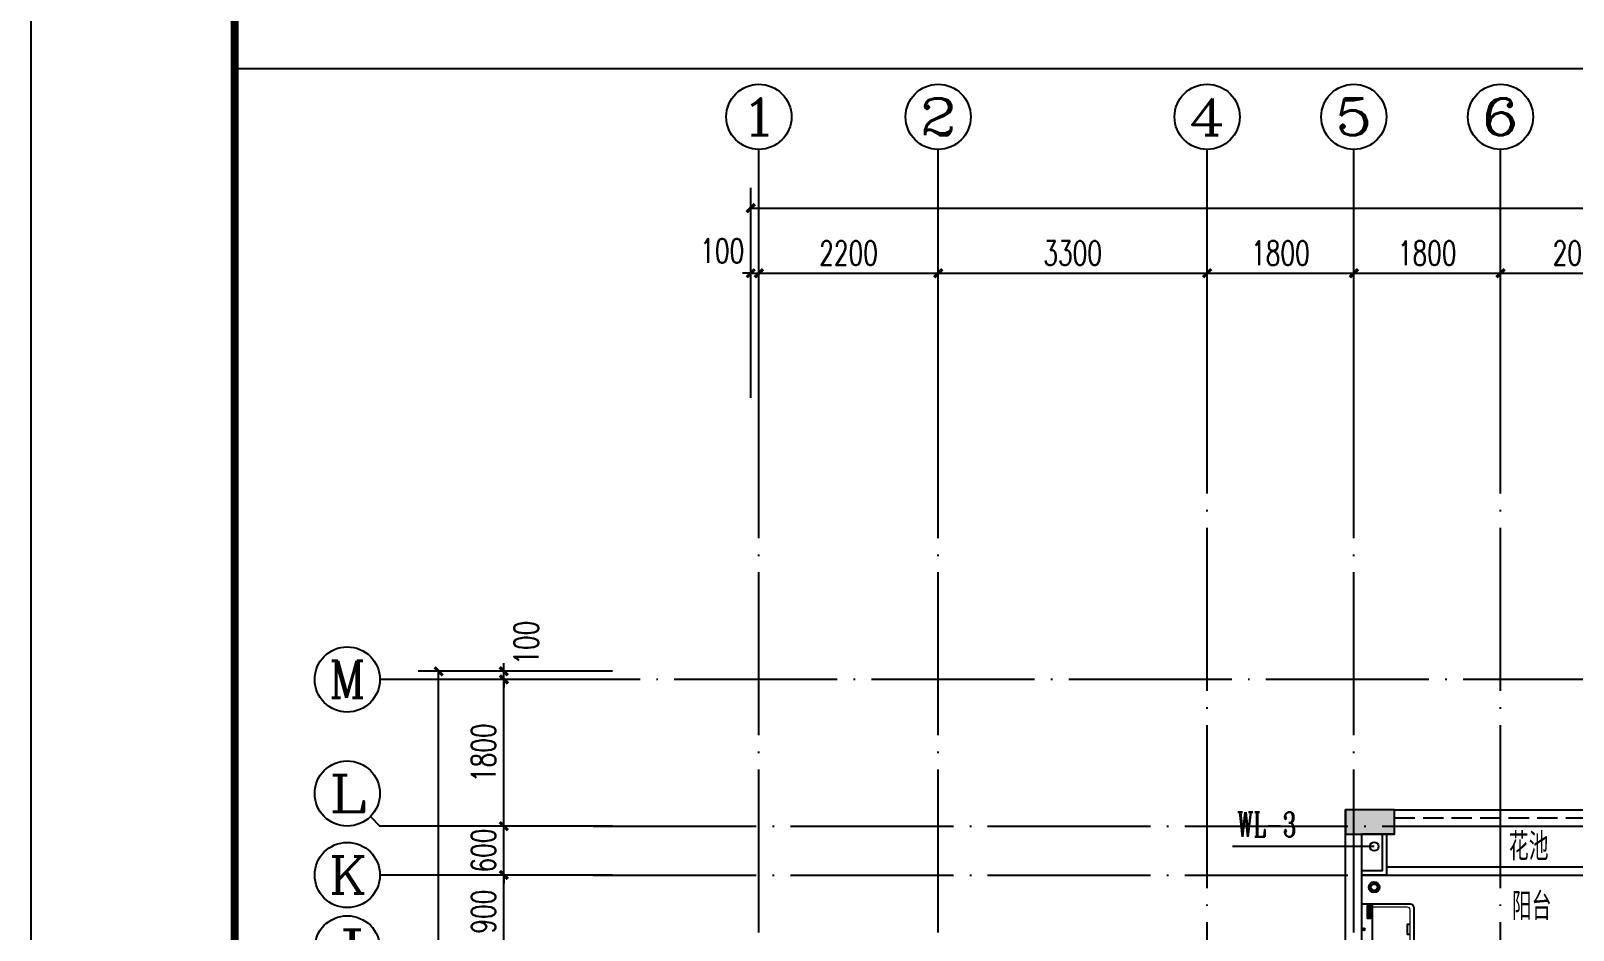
# Model space of a CAD drawing. Extents: x -287580 to -53108, y -522338 to -82629.
# Drawn here: x -265243 to -246317, y -362688 to -351654 of the extents above; entities that cross this region are included whole.
import ezdxf
from ezdxf.enums import TextEntityAlignment as Align

# ---------------------------------------------------------------- set-up
doc = ezdxf.new("R2010")
doc.units = 0
doc.header["$LTSCALE"] = 1000
doc.header["$MEASUREMENT"] = 0
doc.linetypes.add('DASH', pattern=[0.35, 0.25, -0.1])
doc.linetypes.add('DOTE', pattern=[2.42, 2, -0.2, 0.02, -0.2])
for name, color, linetype in [('AXIS', 3, 'Continuous'), ('AXIS_TEXT', 7, 'Continuous'), ('DIM_污水', 3, 'Continuous'), ('DOTE', 99, 'Continuous'), ('EQUIP_地漏', 7, 'Continuous'), ('kan', 146, 'Continuous'), ('PUB_TEXT', 7, 'Continuous'), ('PUB_TITLE', 146, 'Continuous'), ('VPIPE-污水', 2, 'Continuous'), ('WALL', 9, 'Continuous'), ('填充', 8, 'Continuous'), ('家具', 187, 'Continuous'), ('给排水标注', 4, 'Continuous'), ('表格', 157, 'Continuous')]:
    doc.layers.add(name, color=color, linetype=linetype)
doc.layers.add('洁、厨具', color=8, linetype='Continuous', lineweight=9)
doc.styles.add('_TCH_AXIS', font='COMPLEX', dxfattribs={"bigfont": 'GBCBIG'})
doc.styles.add('_TCH_DIM_T3', font='SIMPLEX', dxfattribs={"width": 0.705882, "bigfont": 'GBCBIG'})
doc.styles.add('_TWT_SERIAL', font='COMPLEX', dxfattribs={"width": 0.8, "height": 3, "bigfont": 'HZTXT'})
doc.styles.add('COMPLEX', font='COMPLEX')
doc.styles.get("Standard").update_dxf_attribs({"font": 'gbenor.shx', "bigfont": 'gbcbig.shx'})
doc.dimstyles.new('_TCH_ARCH&&100', dxfattribs={"dimtxt": 297.5, "dimasz": 100, "dimexe": 250, "dimexo": 300, "dimgap": 100, "dimtad": 1, "dimdec": 0, "dimzin": 0, "dimdsep": 46, "dimtxsty": '_TCH_DIM_T3', "dimblk": 'ARCHTICK', "dimcen": 0.09, "dimclrt": 7, "dimazin": 2, "dimtfac": 1, "dimtdec": 0, "dimtix": 1, "dimtmove": 2, "dimatfit": 3, "dimfxl": 0, "dimtolj": 1, "dimtzin": 0, "dimarcsym": 0})

# ---------------------------------------------------------------- blocks, each defined once
blk = doc.blocks.new('$plan$00001623')
at = {"layer": '家具', "linetype": 'Continuous'}
blk.add_line((-341, -145), (342, -145), dxfattribs=at)
at = {"layer": '家具'}
blk.add_lwpolyline([(295, -706), (-295, -706, -0.414214), (-345, -656), (-345, 0), (345, 0), (345, -656, -0.414214)], format="xyb", close=True, dxfattribs=at)
at = {"layer": '家具', "lineweight": 13}
blk.add_lwpolyline([(307, -145), (307, -611, -0.414214), (267, -651), (-267, -651, -0.414214), (-307, -611), (-307, -145)], format="xyb", dxfattribs=at)
at = {"layer": '家具'}
for points in [[(323, -72), (152, -72), (152, -120), (323, -120)], [(163, -86), (177, -86), (177, -99), (163, -99)], [(189, -86), (202, -86), (202, -99), (189, -99)], [(213, -86), (227, -86), (227, -99), (213, -99)], [(239, -86), (253, -86), (253, -99), (239, -99)], [(281, -110), (309, -110), (309, -80), (281, -80)]]:
    blk.add_lwpolyline(points, close=True, dxfattribs=at)
blk.add_lwpolyline([(-71, -651), (-71, -623), (0, -623), (71, -623), (71, -651)], dxfattribs=at)
blk.add_circle((0, -25), 16, dxfattribs=at)
blk = doc.blocks.new('A$C34A75F29')
at = {"layer": '填充'}
blk.add_hatch(color=256, dxfattribs=at).paths.add_polyline_path([(22100, 14500), (22700, 14500), (22700, 14200), (22100, 14200)])
at = {"color": 6}
blk.add_lwpolyline([(22100, 14500), (22700, 14500), (22700, 14200), (22100, 14200)], close=True, dxfattribs=at)
blk = doc.blocks.new('_ArchTick')
at = {"color": 0, "linetype": 'ByBlock', "const_width": 0.4}
blk.add_lwpolyline([(-0.5, -0.5), (0.5, 0.5)], dxfattribs=at)
blk = doc.blocks.new('*D510')
at = {"layer": 'AXIS', "color": 0, "lineweight": -2}
for p, q in [((-258107, -362012), (-259689, -362012)), ((-259439, -362912), (-259439, -362012)), ((-258107, -362912), (-259689, -362912))]:
    blk.add_line(p, q, dxfattribs=at)
at = {"layer": 'Defpoints', "color": 0}
for p in [(-259439, -362012), (-257807, -362012), (-257807, -362912)]:
    blk.add_point(p, dxfattribs=at)
at = {"layer": 'AXIS', "color": 0, "lineweight": -2, "xscale": 100, "yscale": 100, "zscale": 100}
for p, rotation in [((-259439, -362012), 90), ((-259439, -362912), 270)]:
    blk.add_blockref('_ArchTick', p, dxfattribs=dict(at, rotation=rotation))
at = {"layer": 'AXIS', "color": 7, "insert": (-259688, -362462), "char_height": 297.5, "attachment_point": 5, "rotation": 90, "style": '_TCH_DIM_T3'}
blk.add_mtext('\\A1;900', dxfattribs=at)
blk = doc.blocks.new('*D511')
at = {"layer": 'AXIS', "color": 0, "lineweight": -2}
for p, q in [((-258107, -361412), (-259689, -361412)), ((-259439, -361412), (-259439, -361312)), ((-259439, -362012), (-259439, -361412)), ((-258107, -362012), (-259689, -362012)), ((-259439, -362012), (-259439, -362112))]:
    blk.add_line(p, q, dxfattribs=at)
at = {"layer": 'Defpoints', "color": 0}
for p in [(-259439, -361412), (-257807, -361412), (-257807, -362012)]:
    blk.add_point(p, dxfattribs=at)
at = {"layer": 'AXIS', "color": 0, "lineweight": -2, "xscale": 100, "yscale": 100, "zscale": 100}
for p, rotation in [((-259439, -361412), 270), ((-259439, -362012), 90)]:
    blk.add_blockref('_ArchTick', p, dxfattribs=dict(at, rotation=rotation))
at = {"layer": 'AXIS', "color": 7, "insert": (-259688, -361712), "char_height": 297.5, "attachment_point": 5, "rotation": 90, "style": '_TCH_DIM_T3'}
blk.add_mtext('\\A1;600', dxfattribs=at)
blk = doc.blocks.new('*D512')
at = {"layer": 'AXIS', "color": 0, "lineweight": -2}
for p, q in [((-258107, -359612), (-259689, -359612)), ((-259439, -361412), (-259439, -359612)), ((-258107, -361412), (-259689, -361412))]:
    blk.add_line(p, q, dxfattribs=at)
at = {"layer": 'Defpoints', "color": 0}
for p in [(-259439, -359612), (-257807, -359612), (-257807, -361412)]:
    blk.add_point(p, dxfattribs=at)
at = {"layer": 'AXIS', "color": 0, "lineweight": -2, "xscale": 100, "yscale": 100, "zscale": 100}
for p, rotation in [((-259439, -359612), 90), ((-259439, -361412), 270)]:
    blk.add_blockref('_ArchTick', p, dxfattribs=dict(at, rotation=rotation))
at = {"layer": 'AXIS', "color": 7, "insert": (-259688, -360512), "char_height": 297.5, "attachment_point": 5, "rotation": 90, "style": '_TCH_DIM_T3'}
blk.add_mtext('\\A1;1800', dxfattribs=at)
blk = doc.blocks.new('*D513')
at = {"layer": 'AXIS', "color": 0, "lineweight": -2}
for p, q in [((-258107, -359512), (-259689, -359512)), ((-259439, -359512), (-259439, -359412)), ((-259439, -359612), (-259439, -359512)), ((-258107, -359612), (-259689, -359612)), ((-259439, -359612), (-259439, -359712))]:
    blk.add_line(p, q, dxfattribs=at)
at = {"layer": 'Defpoints', "color": 0}
for p in [(-259439, -359512), (-257807, -359512), (-257807, -359612)]:
    blk.add_point(p, dxfattribs=at)
at = {"layer": 'AXIS', "color": 0, "lineweight": -2, "xscale": 100, "yscale": 100, "zscale": 100}
for p, rotation in [((-259439, -359512), 270), ((-259439, -359612), 90)]:
    blk.add_blockref('_ArchTick', p, dxfattribs=dict(at, rotation=rotation))
at = {"layer": 'AXIS', "color": 7, "insert": (-259164, -359162), "char_height": 297.5, "attachment_point": 5, "rotation": 90, "style": '_TCH_DIM_T3'}
blk.add_mtext('\\A1;100', dxfattribs=at)
blk = doc.blocks.new('*D514')
at = {"layer": 'AXIS', "color": 0, "lineweight": -2}
for p, q in [((-258107, -359512), (-260489, -359512)), ((-260239, -375712), (-260239, -359512)), ((-258107, -375712), (-260489, -375712))]:
    blk.add_line(p, q, dxfattribs=at)
at = {"layer": 'Defpoints', "color": 0}
for p in [(-260239, -359512), (-257807, -359512), (-257807, -375712)]:
    blk.add_point(p, dxfattribs=at)
at = {"layer": 'AXIS', "color": 0, "lineweight": -2, "xscale": 100, "yscale": 100, "zscale": 100}
for p, rotation in [((-260239, -359512), 90), ((-260239, -375712), 270)]:
    blk.add_blockref('_ArchTick', p, dxfattribs=dict(at, rotation=rotation))
at = {"layer": 'AXIS', "color": 7, "insert": (-260488, -367612), "char_height": 297.5, "attachment_point": 5, "rotation": 90, "style": '_TCH_DIM_T3'}
blk.add_mtext('\\A1;16200', dxfattribs=at)
blk = doc.blocks.new('*D515')
at = {"layer": 'AXIS', "color": 0, "lineweight": -2}
for p, q in [((-256409, -356156), (-256409, -354378)), ((-256309, -356156), (-256309, -354378)), ((-256409, -354628), (-256509, -354628)), ((-256409, -354628), (-256309, -354628)), ((-256309, -354628), (-256209, -354628))]:
    blk.add_line(p, q, dxfattribs=at)
at = {"layer": 'Defpoints', "color": 0}
for p in [(-256309, -354628), (-256409, -356456), (-256309, -356456)]:
    blk.add_point(p, dxfattribs=at)
at = {"layer": 'AXIS', "color": 0, "lineweight": -2, "xscale": 100, "yscale": 100, "zscale": 100}
blk.add_blockref('_ArchTick', (-256409, -354628), dxfattribs=at)
at = {"layer": 'AXIS', "color": 0, "lineweight": -2, "xscale": 100, "yscale": 100, "zscale": 100, "rotation": 180}
blk.add_blockref('_ArchTick', (-256309, -354628), dxfattribs=at)
at = {"layer": 'AXIS', "color": 7, "insert": (-256759, -354353), "char_height": 297.5, "attachment_point": 5, "style": '_TCH_DIM_T3'}
blk.add_mtext('\\A1;100', dxfattribs=at)
blk = doc.blocks.new('*D516')
at = {"layer": 'AXIS', "color": 0, "lineweight": -2}
for p, q in [((-256309, -356156), (-256309, -354378)), ((-254109, -356156), (-254109, -354378)), ((-256309, -354628), (-254109, -354628))]:
    blk.add_line(p, q, dxfattribs=at)
at = {"layer": 'Defpoints', "color": 0}
for p in [(-254109, -354628), (-256309, -356456), (-254109, -356456)]:
    blk.add_point(p, dxfattribs=at)
at = {"layer": 'AXIS', "color": 0, "lineweight": -2, "xscale": 100, "yscale": 100, "zscale": 100, "rotation": 180}
blk.add_blockref('_ArchTick', (-256309, -354628), dxfattribs=at)
at = {"layer": 'AXIS', "color": 0, "lineweight": -2, "xscale": 100, "yscale": 100, "zscale": 100}
blk.add_blockref('_ArchTick', (-254109, -354628), dxfattribs=at)
at = {"layer": 'AXIS', "color": 7, "insert": (-255209, -354380), "char_height": 297.5, "attachment_point": 5, "style": '_TCH_DIM_T3'}
blk.add_mtext('\\A1;2200', dxfattribs=at)
blk = doc.blocks.new('*D517')
at = {"layer": 'AXIS', "color": 0, "lineweight": -2}
for p, q in [((-254109, -356156), (-254109, -354378)), ((-250809, -356156), (-250809, -354378)), ((-254109, -354628), (-250809, -354628))]:
    blk.add_line(p, q, dxfattribs=at)
at = {"layer": 'Defpoints', "color": 0}
for p in [(-250809, -354628), (-254109, -356456), (-250809, -356456)]:
    blk.add_point(p, dxfattribs=at)
at = {"layer": 'AXIS', "color": 0, "lineweight": -2, "xscale": 100, "yscale": 100, "zscale": 100, "rotation": 180}
blk.add_blockref('_ArchTick', (-254109, -354628), dxfattribs=at)
at = {"layer": 'AXIS', "color": 0, "lineweight": -2, "xscale": 100, "yscale": 100, "zscale": 100}
blk.add_blockref('_ArchTick', (-250809, -354628), dxfattribs=at)
at = {"layer": 'AXIS', "color": 7, "insert": (-252459, -354380), "char_height": 297.5, "attachment_point": 5, "style": '_TCH_DIM_T3'}
blk.add_mtext('\\A1;3300', dxfattribs=at)
blk = doc.blocks.new('*D518')
at = {"layer": 'AXIS', "color": 0, "lineweight": -2}
for p, q in [((-250809, -356156), (-250809, -354378)), ((-249009, -356156), (-249009, -354378)), ((-250809, -354628), (-249009, -354628))]:
    blk.add_line(p, q, dxfattribs=at)
at = {"layer": 'Defpoints', "color": 0}
for p in [(-249009, -354628), (-250809, -356456), (-249009, -356456)]:
    blk.add_point(p, dxfattribs=at)
at = {"layer": 'AXIS', "color": 0, "lineweight": -2, "xscale": 100, "yscale": 100, "zscale": 100, "rotation": 180}
blk.add_blockref('_ArchTick', (-250809, -354628), dxfattribs=at)
at = {"layer": 'AXIS', "color": 0, "lineweight": -2, "xscale": 100, "yscale": 100, "zscale": 100}
blk.add_blockref('_ArchTick', (-249009, -354628), dxfattribs=at)
at = {"layer": 'AXIS', "color": 7, "insert": (-249909, -354380), "char_height": 297.5, "attachment_point": 5, "style": '_TCH_DIM_T3'}
blk.add_mtext('\\A1;1800', dxfattribs=at)
blk = doc.blocks.new('*D519')
at = {"layer": 'AXIS', "color": 0, "lineweight": -2}
for p, q in [((-249009, -356156), (-249009, -354378)), ((-247209, -356156), (-247209, -354378)), ((-249009, -354628), (-247209, -354628))]:
    blk.add_line(p, q, dxfattribs=at)
at = {"layer": 'Defpoints', "color": 0}
for p in [(-247209, -354628), (-249009, -356456), (-247209, -356456)]:
    blk.add_point(p, dxfattribs=at)
at = {"layer": 'AXIS', "color": 0, "lineweight": -2, "xscale": 100, "yscale": 100, "zscale": 100, "rotation": 180}
blk.add_blockref('_ArchTick', (-249009, -354628), dxfattribs=at)
at = {"layer": 'AXIS', "color": 0, "lineweight": -2, "xscale": 100, "yscale": 100, "zscale": 100}
blk.add_blockref('_ArchTick', (-247209, -354628), dxfattribs=at)
at = {"layer": 'AXIS', "color": 7, "insert": (-248109, -354380), "char_height": 297.5, "attachment_point": 5, "style": '_TCH_DIM_T3'}
blk.add_mtext('\\A1;1800', dxfattribs=at)
blk = doc.blocks.new('*D520')
at = {"layer": 'AXIS', "color": 0, "lineweight": -2}
for p, q in [((-247209, -356156), (-247209, -354378)), ((-245209, -356156), (-245209, -354378)), ((-247209, -354628), (-245209, -354628))]:
    blk.add_line(p, q, dxfattribs=at)
at = {"layer": 'Defpoints', "color": 0}
for p in [(-245209, -354628), (-247209, -356456), (-245209, -356456)]:
    blk.add_point(p, dxfattribs=at)
at = {"layer": 'AXIS', "color": 0, "lineweight": -2, "xscale": 100, "yscale": 100, "zscale": 100, "rotation": 180}
blk.add_blockref('_ArchTick', (-247209, -354628), dxfattribs=at)
at = {"layer": 'AXIS', "color": 0, "lineweight": -2, "xscale": 100, "yscale": 100, "zscale": 100}
blk.add_blockref('_ArchTick', (-245209, -354628), dxfattribs=at)
at = {"layer": 'AXIS', "color": 7, "insert": (-246209, -354380), "char_height": 297.5, "attachment_point": 5, "style": '_TCH_DIM_T3'}
blk.add_mtext('\\A1;2000', dxfattribs=at)
blk = doc.blocks.new('*D550')
at = {"layer": 'AXIS', "color": 0, "lineweight": -2}
for p, q in [((-256409, -356156), (-256409, -353578)), ((-196309, -356156), (-196309, -353578)), ((-256409, -353828), (-196309, -353828))]:
    blk.add_line(p, q, dxfattribs=at)
at = {"layer": 'Defpoints', "color": 0}
for p in [(-196309, -353828), (-256409, -356456), (-196309, -356456)]:
    blk.add_point(p, dxfattribs=at)
at = {"layer": 'AXIS', "color": 0, "lineweight": -2, "xscale": 100, "yscale": 100, "zscale": 100, "rotation": 180}
blk.add_blockref('_ArchTick', (-256409, -353828), dxfattribs=at)
at = {"layer": 'AXIS', "color": 0, "lineweight": -2, "xscale": 100, "yscale": 100, "zscale": 100}
blk.add_blockref('_ArchTick', (-196309, -353828), dxfattribs=at)
at = {"layer": 'AXIS', "color": 7, "insert": (-226359, -353580), "char_height": 297.5, "attachment_point": 5, "style": '_TCH_DIM_T3'}
blk.add_mtext('\\A1;60100', dxfattribs=at)
blk = doc.blocks.new('_AXISO')
blk.add_circle((0, 0), 0.5)
at = {"layer": 'AXIS_TEXT', "style": 'COMPLEX', "width": 1.041667}
blk.add_attdef('A', text='', height=0.56, dxfattribs=at).set_placement((-0.25, -0.28), (0.25, -0.28), align=Align.FIT)
blk = doc.blocks.new('$TwtSys$00000327')
for p, q in [((-94, -9, 0), (9, 94, 0)), ((-9, -94, 0), (94, 9, 0)), ((12, 55, 0), (42, 84, 0)), ((40, 40, 0), (66, 66, 0)), ((55, 12, 0), (84, 42, 0)), ((-84, -42, 0), (-55, -12, 0)), ((-66, -66, 0), (-40, -40, 0)), ((-42, -84, 0), (-12, -55, 0))]:
    blk.add_line(p, q)
for radius in [94, 56.4]:
    blk.add_circle((0, 0, 0), radius)

msp = doc.modelspace()

# ---------------------------------------------------------------- linework, layer by layer
at = {"layer": 'AXIS'}
for p, q in [((-256308.8, -355308.6), (-256308.8, -353108.3)), ((-254108.8, -355308.6), (-254108.8, -353108.3)), ((-250808.8, -355308.6), (-250808.8, -353108.3)), ((-249008.8, -355308.6), (-249008.8, -353108.3)), ((-247208.8, -355308.6), (-247208.8, -353108.3)), ((-258453.9, -359612), (-260959.5, -359612)), ((-261076.6, -361294.8), (-260959.5, -361412)), ((-258453.9, -361412), (-260959.5, -361412)), ((-258453.9, -362012), (-260959.5, -362012))]:
    msp.add_line(p, q, dxfattribs=at)
at = {"layer": 'DIM_污水'}
for p, q in [((-249151.1, -361662), (-250499, -361662)), ((-248758.8, -361662), (-249151.1, -361662))]:
    msp.add_line(p, q, dxfattribs=at)
at = {"layer": 'DOTE', "linetype": 'DOTE'}
for p, q in [((-256308.8, -377237.5), (-256308.8, -355900)), ((-254108.8, -377237.5), (-254108.8, -355900)), ((-250808.8, -367012), (-250808.8, -355900)), ((-249008.8, -377237.5), (-249008.8, -355900)), ((-247208.8, -367012), (-247208.8, -355900)), ((-194847, -359612), (-258341.7, -359612)), ((-258341.7, -361412), (-194847, -361412)), ((-258341.7, -362012), (-194847, -362012))]:
    msp.add_line(p, q, dxfattribs=at)
at = {"layer": 'kan'}
for p, q in [((-248508.8, -361212), (-245708.8, -361212)), ((-248508.8, -361412), (-245708.8, -361412))]:
    msp.add_line(p, q, dxfattribs=at)
at = {"layer": 'kan', "linetype": 'DASH'}
msp.add_line((-248508.8, -361312), (-245708.8, -361312), dxfattribs=at)
at = {"layer": 'kan', "color": 124}
for p, q in [((-248908.8, -362012), (-245308.8, -362012)), ((-248608.8, -361912), (-245308.8, -361912))]:
    msp.add_line(p, q, dxfattribs=at)
at = {"layer": 'PUB_TITLE'}
msp.add_lwpolyline([(-265242.7, -381815.5), (-181142.7, -381815.5), (-181142.7, -322415.5), (-265242.7, -322415.5)], close=True, dxfattribs=at)
at = {"layer": 'PUB_TITLE', "const_width": 100}
msp.add_lwpolyline([(-262742.7, -380815.5), (-182142.7, -380815.5), (-182142.7, -323415.5), (-262742.7, -323415.5)], close=True, dxfattribs=at)
at = {"layer": 'VPIPE-污水'}
msp.add_circle((-248758.8, -361662), 55, dxfattribs=at)
at = {"layer": 'WALL'}
for p, q in [((-249108.8, -363212), (-249108.8, -361212)), ((-248508.8, -361212), (-249108.8, -361212)), ((-248508.8, -361512), (-248508.8, -361212)), ((-248908.8, -363112), (-248908.8, -361512)), ((-248508.8, -361512), (-248908.8, -361512))]:
    msp.add_line(p, q, dxfattribs=at)
at = {"layer": '给排水标注'}
for points in [[(-248908.8, -362012), (-248908.8, -361512), (-248608.8, -361512), (-248608.8, -362012)], [(-248908.8, -361512), (-248658.8, -361512), (-248658.8, -361962), (-248908.8, -361962)]]:
    msp.add_lwpolyline(points, close=True, dxfattribs=at)
at = {"layer": '表格'}
msp.add_lwpolyline([(-262742.7, -352115.5), (-189142.7, -352115.5)], dxfattribs=at)

# ---------------------------------------------------------------- block references
at = {"layer": 'AXIS'}
ref = msp.add_blockref('_AXISO', (-256308.8, -352708.3), dxfattribs=dict(at, xscale=800, yscale=800, zscale=800))
ref.add_attrib('A', '1', dxfattribs={"layer": 'AXIS_TEXT', "height": 452.5, "style": '_TCH_AXIS', "width": 2.333333}).set_placement((-256535.1, -352934.6), (-256082.5, -352934.6), align=Align.FIT)
ref = msp.add_blockref('_AXISO', (-254108.8, -352708.3), dxfattribs=dict(at, xscale=800, yscale=800, zscale=800))
ref.add_attrib('A', '2', dxfattribs={"layer": 'AXIS_TEXT', "height": 452.5, "style": '_TCH_AXIS', "width": 1.5}).set_placement((-254335.1, -352934.6), (-253882.5, -352934.6), align=Align.FIT)
ref = msp.add_blockref('_AXISO', (-250808.8, -352708.3), dxfattribs=dict(at, xscale=800, yscale=800, zscale=800))
ref.add_attrib('A', '4', dxfattribs={"layer": 'AXIS_TEXT', "height": 452.5, "style": '_TCH_AXIS', "width": 1.3125}).set_placement((-251035.1, -352934.6), (-250582.5, -352934.6), align=Align.FIT)
ref = msp.add_blockref('_AXISO', (-249008.8, -352708.3), dxfattribs=dict(at, xscale=800, yscale=800, zscale=800))
ref.add_attrib('A', '5', dxfattribs={"layer": 'AXIS_TEXT', "height": 452.5, "style": '_TCH_AXIS', "width": 1.5}).set_placement((-249235.1, -352934.6), (-248782.5, -352934.6), align=Align.FIT)
ref = msp.add_blockref('_AXISO', (-247208.8, -352708.3), dxfattribs=dict(at, xscale=800, yscale=800, zscale=800))
ref.add_attrib('A', '6', dxfattribs={"layer": 'AXIS_TEXT', "height": 452.5, "style": '_TCH_AXIS', "width": 1.5}).set_placement((-247435.1, -352934.6), (-246982.5, -352934.6), align=Align.FIT)
ref = msp.add_blockref('_AXISO', (-261359.5, -359612), dxfattribs=dict(at, xscale=800, yscale=800, zscale=800))
ref.add_attrib('A', 'M', dxfattribs={"layer": 'AXIS_TEXT', "height": 452.5, "style": '_TCH_AXIS'}).set_placement((-261585.8, -359838.3), (-261133.2, -359838.3), align=Align.FIT)
ref = msp.add_blockref('_AXISO', (-261359.5, -361012), dxfattribs=dict(at, xscale=800, yscale=800, zscale=800))
ref.add_attrib('A', 'L', dxfattribs={"layer": 'AXIS_TEXT', "height": 452.5, "style": '_TCH_AXIS', "width": 1.4}).set_placement((-261585.8, -361238.3), (-261133.2, -361238.3), align=Align.FIT)
ref = msp.add_blockref('_AXISO', (-261359.5, -362012), dxfattribs=dict(at, xscale=800, yscale=800, zscale=800))
ref.add_attrib('A', 'K', dxfattribs={"layer": 'AXIS_TEXT', "height": 452.5, "style": '_TCH_AXIS', "width": 1.105263}).set_placement((-261585.8, -362238.3), (-261133.2, -362238.3), align=Align.FIT)
ref = msp.add_blockref('_AXISO', (-261359.5, -362912), dxfattribs=dict(at, xscale=800, yscale=800, zscale=800))
ref.add_attrib('A', 'J', dxfattribs={"layer": 'AXIS_TEXT', "height": 452.5, "style": '_TCH_AXIS', "width": 1.909091}).set_placement((-261585.8, -363138.3), (-261133.2, -363138.3), align=Align.FIT)
at = {"layer": 'EQUIP_地漏', "xscale": 0.7, "yscale": 0.7, "zscale": 0.7}
msp.add_blockref('$TwtSys$00000327', (-248758.8, -362162), dxfattribs=at)
at = {"layer": '洁、厨具', "xscale": 0.9000000001396984, "yscale": 0.9000000001396984, "zscale": 0.9000000001396984, "rotation": 90}
msp.add_blockref('$plan$00001623', (-248908.8, -362678), dxfattribs=at)
at = {"layer": '表格', "xscale": -1}
msp.add_blockref('A$C34A75F29', (-226408.8, -375712), dxfattribs=at)

# ---------------------------------------------------------------- texts
at = {"layer": 'DIM_污水', "color": 7, "style": '_TWT_SERIAL', "width": 0.64}
msp.add_text('WL-3', height=300, dxfattribs=at).set_placement((-250439, -361542))
at = {"layer": 'PUB_TEXT'}
for s, p in [('花池', (-247105.9, -361833.1, 0)), ('花池', (-247105.9, -361833.1)), ('阳台', (-247069.7, -362565.3, 0)), ('阳台', (-247069.7, -362565.3))]:
    msp.add_text(s, height=337.59, dxfattribs=at).set_placement(p)

# ---------------------------------------------------------------- dimensions: what is measured, and where the dimension line sits
at = {"layer": 'AXIS'}
for p1, p2, distance, picture, middle in [((-256408.8, -356455.5), (-196308.8, -356455.5), 2627.2, '*D550', (-226358.8, -353579.6)), ((-256308.8, -356455.5), (-254108.8, -356455.5), 1827.2, '*D516', (-255208.8, -354379.6)), ((-254108.8, -356455.5), (-250808.8, -356455.5), 1827.2, '*D517', (-252458.8, -354379.6)), ((-250808.8, -356455.5), (-249008.8, -356455.5), 1827.2, '*D518', (-249908.8, -354379.6)), ((-249008.8, -356455.5), (-247208.8, -356455.5), 1827.2, '*D519', (-248108.8, -354379.6)), ((-247208.8, -356455.5), (-245208.8, -356455.5), 1827.2, '*D520', (-246208.8, -354379.6)), ((-257806.5, -375712), (-257806.5, -359512), 2432.9, '*D514', (-260488.2, -367612)), ((-257806.5, -361412), (-257806.5, -359612), 1632.9, '*D512', (-259688.2, -360512)), ((-257806.5, -362012), (-257806.5, -361412), 1632.9, '*D511', (-259688.2, -361712)), ((-257806.5, -362912), (-257806.5, -362012), 1632.9, '*D510', (-259688.2, -362462))]:
    dim = msp.add_aligned_dim(p1=p1, p2=p2, distance=distance, dimstyle='_TCH_ARCH&&100', dxfattribs=at)
    dim.commit()
    dim.dimension.update_dxf_attribs({"geometry": picture, "text_midpoint": middle})
for base, p1, p2, angle, picture, middle in [((-256308.8, -354628.3), (-256408.8, -356455.5), (-256308.8, -356455.5), 0, '*D515', (-256758.8, -354353.3)), ((-259439.5, -359512), (-257806.5, -359612), (-257806.5, -359512), 90, '*D513', (-259164.5, -359162))]:
    dim = msp.add_linear_dim(base=base, p1=p1, p2=p2, angle=angle, dimstyle='_TCH_ARCH&&100', dxfattribs=at)
    dim.commit()
    dim.dimension.update_dxf_attribs({"geometry": picture, "text_midpoint": middle, "dimtype": 129})

doc.saveas('drawing.dxf')
